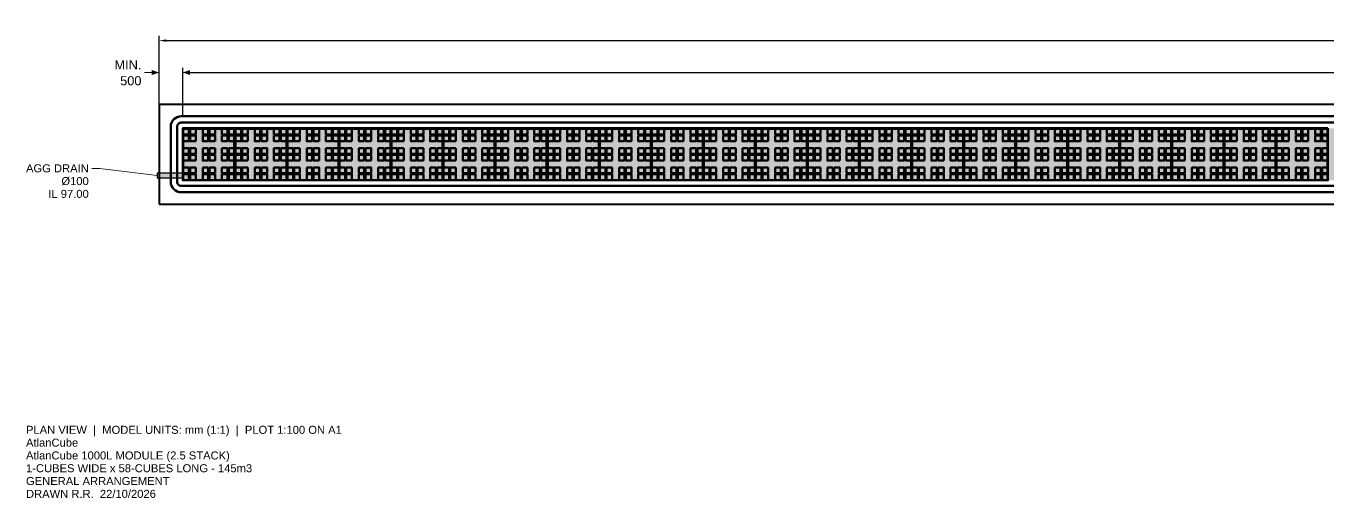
# Model space of a CAD drawing. Header units: millimetres. Extents: x -3463 to 69941, y -7018 to 3408.
# Drawn here: x -3463 to 25300, y -7018 to 3408 of the extents above; entities that cross this region are included whole.
import ezdxf
from ezdxf.enums import TextEntityAlignment as Align

# ---------------------------------------------------------------- set-up
doc = ezdxf.new("R2010")
doc.units = ezdxf.units.MM
for name, color, linetype in [('ANNOTATIONS', 7, 'Continuous'), ('DIMENSIONS', 7, 'Continuous'), ('EXCAVATION', 1, 'Continuous'), ('LEADERS', 7, 'Continuous'), ('MODULE_ART', 7, 'Continuous'), ('PIPES', 7, 'Continuous'), ('TANK', 7, 'Continuous'), ('TITLE', 7, 'Continuous')]:
    doc.layers.add(name, color=color, linetype=linetype)
doc.styles.add('ARIAL', font='arial.ttf')
doc.dimstyles.get("Standard").update_dxf_attribs({"dimtxt": 2.5, "dimasz": 2.5, "dimexe": 1.25, "dimexo": 0.625, "dimtad": 1, "dimcen": 2.5, "dimazin": 3, "dimtfac": 1, "dimtmove": 0, "dimatfit": 3})

# ---------------------------------------------------------------- blocks, each defined once
blk = doc.blocks.new('atlancube_plan')
at = {"lineweight": -2}
for points in [[(1150, 1150), (0, 1150), (0, 0), (1150, 0)], [(11.4425, 5.727), (1138.5575, 5.727), (1138.5575, 1138.5575), (11.4425, 1138.5575)]]:
    blk.add_lwpolyline(points, close=True, dxfattribs=at)
for points in [[(1018.4055, 583.579), (1018.4055, 709.4465), (1138.5575, 709.4465), (1138.5575, 863.926), (1018.4055, 863.926), (1018.4055, 989.805), (1138.5575, 989.805), (1138.5575, 1012.69), (1018.4055, 1012.69), (1018.4055, 1138.5575), (989.805, 1138.5575), (989.805, 1012.69), (863.926, 1012.69), (863.926, 1138.5575), (715.1735, 1138.5575), (715.1735, 1012.69), (589.306, 1012.69), (589.306, 1138.5575), (560.694, 1138.5575), (560.694, 1012.69), (440.542, 1012.69), (440.542, 1138.5575), (286.074, 1138.5575), (286.074, 1012.69), (160.195, 1012.69), (160.195, 1138.5575), (137.31, 1138.5575), (137.31, 1012.69), (11.4425, 1012.69), (11.4425, 989.805), (137.31, 989.805), (137.31, 863.926), (11.4425, 863.926), (11.4425, 709.4465), (137.31, 709.4465), (137.31, 583.579), (11.4425, 583.579), (11.4425, 560.694), (137.31, 560.694)], [(286.074, 863.926), (160.195, 863.926), (160.195, 989.805)], [(160.195, 989.805), (286.074, 989.805), (286.074, 863.926)], [(440.542, 989.805), (560.694, 989.805), (560.694, 863.926)], [(560.694, 863.926), (440.542, 863.926), (440.542, 989.805)], [(589.306, 989.805), (715.1735, 989.805), (715.1735, 863.926)], [(715.1735, 863.926), (589.306, 863.926), (589.306, 989.805)], [(863.926, 989.805), (989.805, 989.805), (989.805, 863.926)], [(989.805, 863.926), (863.926, 863.926), (863.926, 989.805)], [(137.31, 560.694), (137.31, 434.8265), (11.4425, 434.8265), (11.4425, 280.347), (137.31, 280.347), (137.31, 160.195), (11.4425, 160.195), (11.4425, 131.5945), (137.31, 131.5945), (137.31, 5.727), (160.195, 5.727), (160.195, 131.5945), (286.074, 131.5945), (286.074, 5.727), (440.542, 5.727), (440.542, 131.5945), (560.694, 131.5945), (560.694, 5.727), (589.306, 5.727), (589.306, 131.5945), (715.1735, 131.5945), (715.1735, 5.727), (863.926, 5.727), (863.926, 131.5945), (989.805, 131.5945), (989.805, 5.727), (1018.4055, 5.727), (1018.4055, 131.5945), (1138.5575, 131.5945), (1138.5575, 160.195), (1018.4055, 160.195), (1018.4055, 280.347), (1138.5575, 280.347), (1138.5575, 434.8265), (1018.4055, 434.8265), (1018.4055, 560.694), (1138.5575, 560.694), (1138.5575, 583.579), (1018.4055, 583.579)], [(160.195, 583.579), (160.195, 709.4465), (286.074, 709.4465)], [(286.074, 709.4465), (286.074, 583.579), (160.195, 583.579)], [(560.694, 583.579), (440.542, 583.579), (440.542, 709.4465)], [(440.542, 709.4465), (560.694, 709.4465), (560.694, 583.579)], [(715.1735, 583.579), (589.306, 583.579), (589.306, 709.4465)], [(589.306, 709.4465), (715.1735, 709.4465), (715.1735, 583.579)], [(863.926, 709.4465), (989.805, 709.4465), (989.805, 583.579)], [(989.805, 583.579), (863.926, 583.579), (863.926, 709.4465)], [(160.195, 560.694), (286.074, 560.694), (286.074, 434.8265)], [(286.074, 434.8265), (160.195, 434.8265), (160.195, 560.694)], [(560.694, 434.8265), (440.542, 434.8265), (440.542, 560.694)], [(440.542, 560.694), (560.694, 560.694), (560.694, 434.8265)], [(589.306, 560.694), (715.1735, 560.694), (715.1735, 434.8265)], [(715.1735, 434.8265), (589.306, 434.8265), (589.306, 560.694)], [(863.926, 560.694), (989.805, 560.694), (989.805, 434.8265)], [(989.805, 434.8265), (863.926, 434.8265), (863.926, 560.694)], [(160.195, 160.195), (160.195, 280.347), (286.074, 280.347)], [(286.074, 280.347), (286.074, 160.195), (160.195, 160.195)], [(440.542, 280.347), (560.694, 280.347), (560.694, 160.195)], [(560.694, 160.195), (440.542, 160.195), (440.542, 280.347)], [(715.1735, 160.195), (589.306, 160.195), (589.306, 280.347)], [(589.306, 280.347), (715.1735, 280.347), (715.1735, 160.195)], [(863.926, 280.347), (989.805, 280.347), (989.805, 160.195)], [(989.805, 160.195), (863.926, 160.195), (863.926, 280.347)]]:
    blk.add_lwpolyline(points, dxfattribs=at)

msp = doc.modelspace()

# ---------------------------------------------------------------- linework, layer by layer
at = {"layer": 'DIMENSIONS', "lineweight": 18}
for p, q in [((-842.5, 2380.6), (-525, 2380.6)), ((-525, 1675), (-525, 2486.4)), ((0, 1675), (0, 2486.4)), ((0, 2380.6), (317.5, 2380.6))]:
    msp.add_line(p, q, dxfattribs=at)
at = {"layer": 'DIMENSIONS'}
for points in [[(-525, 2380.6), (-683.8, 2436.1), (-683.8, 2325)], [(0, 2380.6), (158.7, 2325), (158.7, 2436.1)]]:
    msp.add_solid(points, dxfattribs=at)
at = {"layer": 'EXCAVATION', "lineweight": 40, "true_color": 0x800000}
msp.add_lwpolyline([(-525, -525), (67225, -525), (67225, 1675), (-525, 1675)], close=True, dxfattribs=at)
at = {"layer": 'LEADERS', "lineweight": 18}
for p, q in [((-2006.7, 261.1), (-1830.3, 261.1)), ((-1830.3, 261.1), (-564.4, 105.8))]:
    msp.add_line(p, q, dxfattribs=at)
at = {"layer": 'MODULE_ART', "true_color": 0x999999}
msp.add_solid([(0, 0), (66700, 0), (0, 1150), (66700, 1150)], dxfattribs=at)
at = {"layer": 'PIPES', "lineweight": 30}
msp.add_lwpolyline([(-564.4, 52.9), (0, 52.9), (0, 158.7), (-564.4, 158.7)], close=True, dxfattribs=at)
at = {"layer": 'PIPES', "true_color": 0xbfbfbf}
msp.add_solid([(-564.4, 52.9), (0, 52.9), (-564.4, 158.7), (0, 158.7)], dxfattribs=at)
at = {"layer": 'TANK', "lineweight": 80}
for points in [[(66735.3, 1414.6), (-35.3, 1414.6), (-80, 1410.2), (-123, 1397.1), (-162.7, 1375.9), (-197.4, 1347.4), (-225.9, 1312.7), (-247.1, 1273), (-260.2, 1230), (-264.6, 1185.3), (-264.6, -35.3), (-260.2, -80), (-247.1, -123), (-225.9, -162.7), (-197.4, -197.4), (-162.7, -225.9), (-123, -247.1), (-80, -260.2), (-35.3, -264.6), (66735.3, -264.6)], [(66735.3, 1273.5), (-35.3, 1273.5), (-52.5, 1271.8), (-69, 1266.8), (-84.3, 1258.6), (-97.6, 1247.6), (-108.6, 1234.3), (-116.8, 1219), (-121.8, 1202.5), (-123.5, 1185.3), (-123.5, -35.3), (-121.8, -52.5), (-116.8, -69), (-108.6, -84.3), (-97.6, -97.6), (-84.3, -108.6), (-69, -116.8), (-52.5, -121.8), (-35.3, -123.5), (66735.3, -123.5)]]:
    msp.add_lwpolyline(points, dxfattribs=at)

# ---------------------------------------------------------------- block references
at = {"layer": 'MODULE_ART', "lineweight": 50}
for p in [(0, 0), (1150, 0), (2300, 0), (3450, 0), (4600, 0), (5750, 0), (6900, 0), (8050, 0), (9200, 0), (10350, 0), (11500, 0), (12650, 0), (13800, 0), (14950, 0), (16100, 0), (17250, 0), (18400, 0), (19550, 0), (20700, 0), (21850, 0), (23000, 0), (24150, 0)]:
    msp.add_blockref('atlancube_plan', p, dxfattribs=at)

# ---------------------------------------------------------------- texts
at = {"layer": 'ANNOTATIONS', "style": 'ARIAL'}
for s, p in [('AGG DRAIN', (-2077.2, 176.4)), ('Ø100', (-2077.2, -105.8)), ('IL 97.00', (-2077.2, -388.1))]:
    msp.add_text(s, height=176.81, dxfattribs=at).set_placement(p, align=Align.RIGHT)
at = {"layer": 'DIMENSIONS', "style": 'ARIAL'}
for s, p in [('MIN.', (-913.1, 2451.1)), ('500', (-913.1, 2098.3))]:
    msp.add_text(s, height=202.07, dxfattribs=at).set_placement(p, align=Align.RIGHT)
at = {"layer": 'TITLE', "style": 'ARIAL'}
for s, height, p in [('PLAN VIEW  |  MODEL UNITS: mm (1:1)  |  PLOT 1:100 ON A1', 176.812, (-3463.1, -5601.5)), ('AtlanCube', 176.81, (-3463.1, -5884.4)), ('AtlanCube 1000L MODULE (2.5 STACK)', 176.812, (-3463.1, -6167.3)), ('1-CUBES WIDE x 58-CUBES LONG - 145m3', 176.812, (-3463.1, -6450.2)), ('GENERAL ARRANGEMENT', 176.812, (-3463.1, -6733.1)), ('DRAWN R.R.  22/10/2026', 176.812, (-3463.1, -7016))]:
    msp.add_text(s, height=height, dxfattribs=at).set_placement(p)

# ---------------------------------------------------------------- dimensions: what is measured, and where the dimension line sits
at = {"layer": 'DIMENSIONS'}
for base, p1, p2 in [((-525, 3086.1), (-525, 1675), (67225, 1675)), ((0, 2380.6), (0, 1414.6), (66700, 1414.6))]:
    msp.add_linear_dim(base=base, p1=p1, p2=p2, dimstyle='Standard', override={"dimtxt": 202.071111, "dimasz": 158.75, "dimexe": 105.833333, "dimexo": 0, "dimgap": 88.194444, "dimtad": 1, "dimtih": 0, "dimtoh": 0, "dimdec": 0, "dimtxsty": 'ARIAL', "dimclrd": 7, "dimclre": 7, "dimclrt": 7}, dxfattribs=at).render()

doc.saveas('drawing.dxf')
